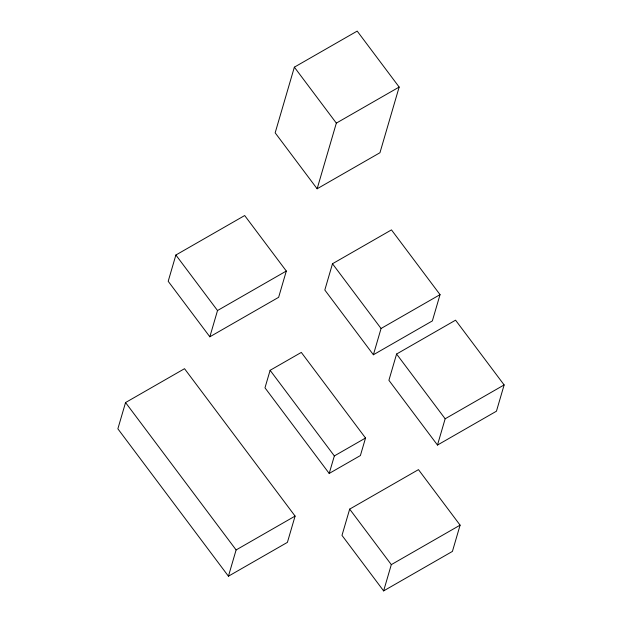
<?xml version="1.0" encoding="UTF-8"?>
<svg xmlns="http://www.w3.org/2000/svg" width="622" height="622" viewBox="0 0 622 622"><rect width="100%" height="100%" fill="white"/><g stroke="black" fill="none" stroke-linecap="round" stroke-linejoin="round"><path stroke-width="0.93" d="M125.551 402.551L117.869 428.815L228.429 576.205L287.411 542.361L295.092 516.089L184.524 368.698L125.551 402.551L236.111 549.941L228.429 576.205M175.878 255.02L168.197 281.292L209.839 336.797L278.633 297.316L286.314 271.044L244.679 215.539L175.878 255.02L217.521 310.533L209.839 336.797M294.361 67.16L275.165 132.828L317.134 188.777L379.956 152.724L399.161 87.057L357.191 31.1L294.361 67.16L336.339 123.117L317.134 188.777M332.49 263.744L324.816 290.015L373.387 354.765L432.36 320.913L440.042 294.641L391.471 229.891L332.49 263.744L381.061 328.494L373.387 354.765M349.673 509.123L341.991 535.386L383.626 590.9L452.419 551.411L460.101 525.147L418.466 469.633L349.673 509.123L391.308 564.636L383.626 590.9M396.587 354.035L388.905 380.306L437.476 445.057L496.449 411.204L504.131 384.932L455.561 320.182L396.587 354.035L445.158 418.785L437.476 445.057M270.119 370.308L264.98 387.825L329.201 473.443L360.395 455.553L365.534 438.028L301.312 352.41L270.119 370.308L334.341 455.926L329.201 473.443M336.339 123.117L399.161 87.057M217.521 310.533L286.314 271.044M381.061 328.494L440.042 294.641M334.341 455.926L365.534 438.028M445.158 418.785L504.131 384.932M236.111 549.941L295.092 516.089M391.308 564.636L460.101 525.147"/></g></svg>
